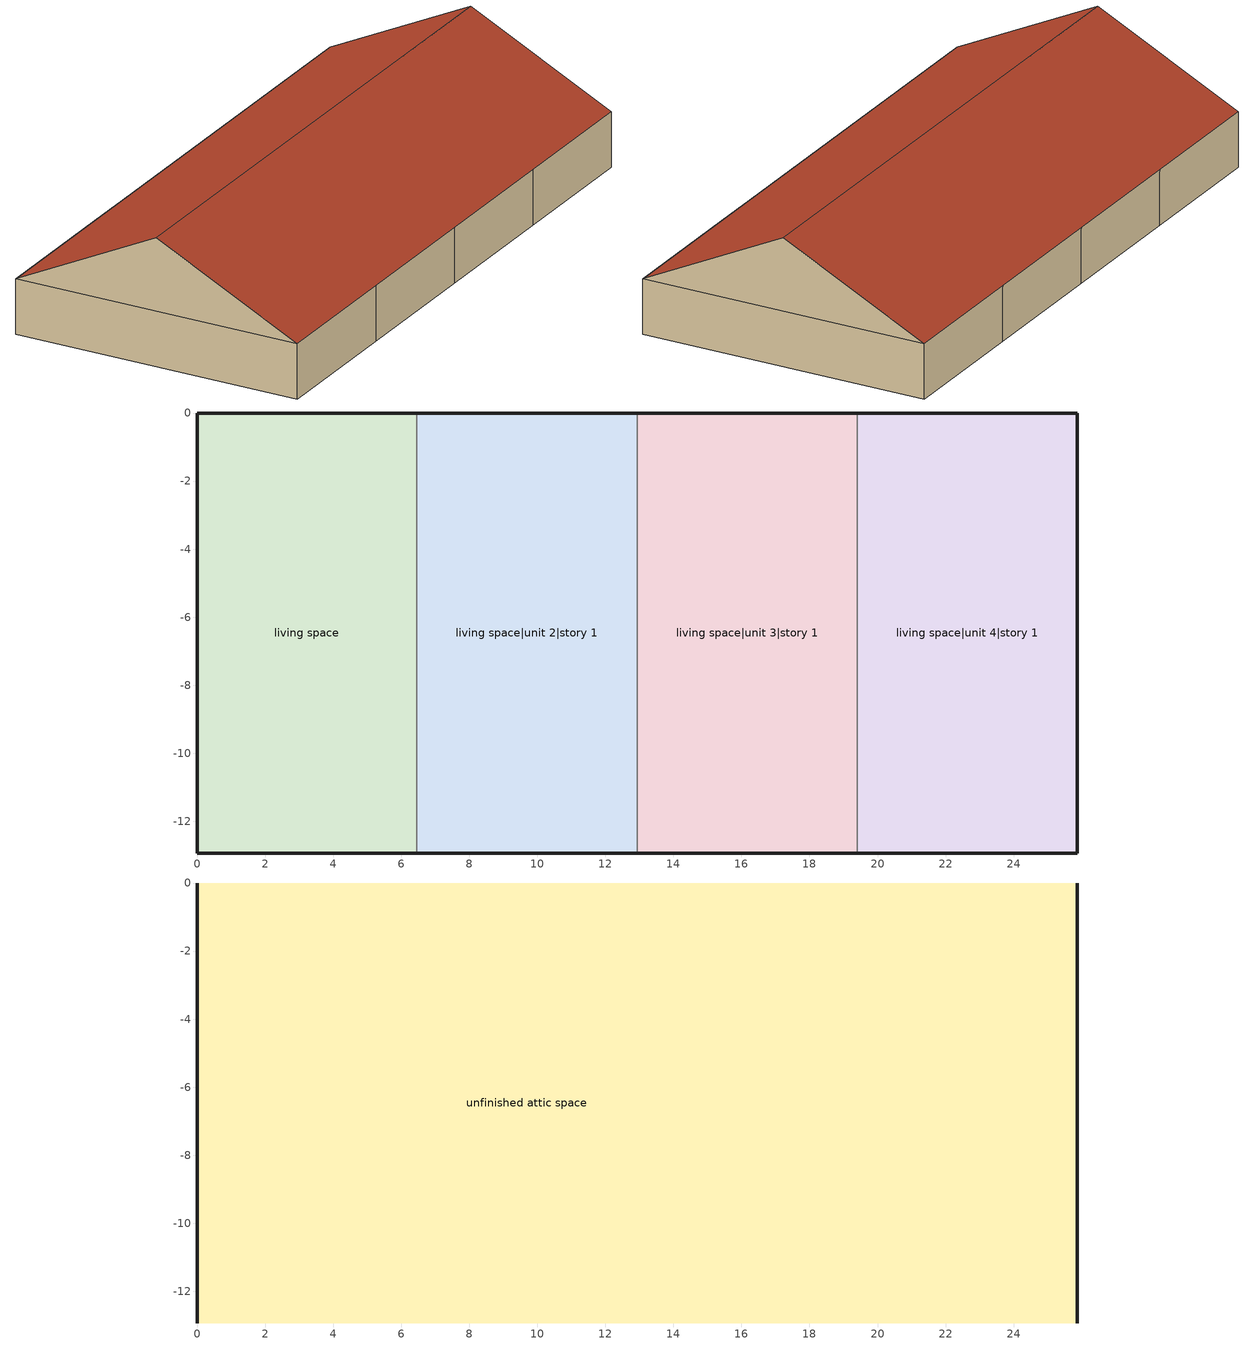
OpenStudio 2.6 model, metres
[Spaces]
living space
 floor foundation: 0,-12.93 0,0 6.47,0 6.47,-12.93 z0
 wall outside: 6.47,0 0,0 0,-12.93 6.47,-12.93 z0:2.44
 wall to living space|unit 2|story 1: 6.47,-12.93 6.47,0 z0:2.44
living space|unit 2|story 1
 floor foundation: 6.47,-12.93 6.47,0 12.93,0 12.93,-12.93 z0
 wall outside: 6.47,-12.93 12.93,-12.93 / 12.93,0 6.47,0 z0:2.44
 wall to living space|unit 3|story 1: 12.93,-12.93 12.93,0 z0:2.44
living space|unit 3|story 1
 floor foundation: 12.93,-12.93 12.93,0 19.4,0 19.4,-12.93 z0
 wall outside: 12.93,-12.93 19.4,-12.93 / 19.4,0 12.93,0 z0:2.44
 wall to living space|unit 4|story 1: 19.4,-12.93 19.4,0 z0:2.44
living space|unit 4|story 1
 floor foundation: 19.4,-12.93 19.4,0 25.86,0 25.86,-12.93 z0
 wall outside: 19.4,-12.93 25.86,-12.93 25.86,0 19.4,0 z0:2.44
unfinished attic space
 floor to living space: 6.47,0 6.47,-12.93 0,-12.93 0,0 z2.44
 floor to living space|unit 4|story 1: 25.86,0 25.86,-12.93 19.4,-12.93 19.4,0 z2.44
 floor to living space|unit 2|story 1: 12.93,0 12.93,-12.93 6.47,-12.93 6.47,0 z2.44
 floor to living space|unit 3|story 1: 19.4,0 19.4,-12.93 12.93,-12.93 12.93,0 z2.44
 wall outside: 0,-6.47,5.67 0,0,2.44 0,-12.93,2.44; 25.86,-6.47,5.67 25.86,-12.93,2.44 25.86,0,2.44
 roof outside: 0,-6.47,5.67 25.86,-6.47,5.67 25.86,0,2.44 0,0,2.44; 25.86,-6.47,5.67 0,-6.47,5.67 0,-12.93,2.44 25.86,-12.93,2.44
[Building]
Building 1: North Axis {deg}=0; Standards Number of Stories=1; Standards Number of Above Ground Stories=1; Standards Building Type=singlefamilyattached; Standards Number of Living Units=4
[Site]
Denver Intl Ap_CO_USA: Latitude {deg}=39.83; Longitude {deg}=-104.65; Time Zone {hr}=-7; Elevation {m}=1650
[ClimateZones]
Climate Zone Institution Name 2=Building America; Climate Zone Document Year 2=0; Climate Zone Value 2=Cold
[Site:WaterMainsTemperature]
Calculation Method=Correlation; Annual Average Outdoor Air Temperature {C}=10.8753; Maximum Difference In Monthly Average Outdoor Air Temperatures {deltaC}=23.1524
[Site:GroundTemperature:Deep]
10.8753, 10.8753, 10.8753, 10.8753, 10.8753, 10.8753, 10.8753, 10.8753, 10.8753, 10.8753, 10.8753, 10.8753
[ThermalZone] Use Ideal Air Loads=No
Name | Thermostat
living zone | living zone temperature setpoint
living zone|unit 2 | living zone|unit 2 temperature setpoint
living zone|unit 3 | living zone|unit 3 temperature setpoint
living zone|unit 4 | living zone|unit 4 temperature setpoint
unfinished attic zone
[Sizing:Zone] Zone Cooling Design Supply Air Temperature Input Method=SupplyAirTemperature; Zone Cooling Design Supply Air Temperature {C}=14; Zone Cooling Design Supply Air Temperature Difference {deltaC}=11.11; Zone Heating Design Supply Air Temperature Input Method=SupplyAirTemperature; Zone Heating Design Supply Air Temperature {C}=40; Zone Heating Design Supply Air Temperature Difference {deltaC}=11.11; Zone Cooling Design Supply Air Humidity Ratio {kg-H2O/kg-air}=0.0085; Zone Heating Design Supply Air Humidity Ratio {kg-H2O/kg-air}=0.008; Cooling Design Air Flow Method=DesignDay; Heating Design Air Flow Method=DesignDay; Account for Dedicated Outdoor Air System=No; Dedicated Outdoor Air System Control Strategy=NeutralSupplyAir; Dedicated Outdoor Air Low Setpoint Temperature for Design {C}=autosize; Dedicated Outdoor Air High Setpoint Temperature for Design {C}=autosize
living zone; living zone|unit 2; living zone|unit 3; living zone|unit 4; unfinished attic zone
[Zone equipment]
living zone: residential room ac zone ptac
living zone|unit 2: residential room ac|unit 2 zone ptac
living zone|unit 3: residential room ac|unit 3 zone ptac
living zone|unit 4: residential room ac|unit 4 zone ptac
[Space]
Name | Space Type | Thermal Zone | Building Unit
living space | Space Type 1 | living zone | unit 1
living space|unit 2|story 1 | Space Type 1 | living zone|unit 2 | unit 2
living space|unit 3|story 1 | Space Type 1 | living zone|unit 3 | unit 3
living space|unit 4|story 1 | Space Type 1 | living zone|unit 4 | unit 4
unfinished attic space | Space Type 2 | unfinished attic zone
[SpaceType]
Name | Standards Space Type
Space Type 1 | living
Space Type 2 | unfinished attic
[BuildingUnit] Building Unit Type=Residential
unit 1; unit 2; unit 3; unit 4; EPWWeatherInfo
[Coil:Cooling:DX:SingleSpeed] Availability Schedule=residential cooling season; Rated Total Cooling Capacity {W}=autosize; Rated Sensible Heat Ratio=0.65; Rated COP {W/W}=2.4911; Rated Air Flow Rate {m3/s}=autosize; Rated Evaporator Fan Power Per Volume Flow Rate {W/(m3/s)}=773.3; Condenser Type=AirCooled; Evaporative Condenser Effectiveness=0.9; Evaporative Condenser Air Flow Rate {m3/s}=Autosize; Evaporative Condenser Pump Rated Power Consumption {W}=Autosize; Crankcase Heater Capacity {W}=0; Maximum Outdoor Dry-Bulb Temperature for Crankcase Heater Operation {C}=10; Basin Heater Capacity {W/K}=0; Basin Heater Setpoint Temperature {C}=2
Name | Total Cooling Capacity Function of Temperature Curve | Total Cooling Capacity Function of Flow Fraction Curve | Energy Input Ratio Function of Temperature Curve | Energy Input Ratio Function of Flow Fraction Curve | Part Load Fraction Correlation Curve
residential room ac cooling coil | RoomAC-Cap-fT | RoomAC-Cap-fFF | RoomAC-EIR-fT | RoomAC-EIR-fFF | RoomAC-PLF-fPLR
residential room ac|unit 4 cooling coil | RoomAC-Cap-fT 1 | RoomAC-Cap-fFF 1 | RoomAC-EIR-fT 1 | RoomAC-EIR-fFF 1 | RoomAC-PLF-fPLR 1
residential room ac|unit 2 cooling coil | RoomAC-Cap-fT 2 | RoomAC-Cap-fFF 2 | RoomAC-EIR-fT 2 | RoomAC-EIR-fFF 2 | RoomAC-PLF-fPLR 2
residential room ac|unit 3 cooling coil | RoomAC-Cap-fT 3 | RoomAC-Cap-fFF 3 | RoomAC-EIR-fT 3 | RoomAC-EIR-fFF 3 | RoomAC-PLF-fPLR 3
[Fan:OnOff] Availability Schedule=Always On Discrete; Fan Efficiency=1; Pressure Rise {Pa}=0; Maximum Flow Rate {m3/s}=autosize; Motor Efficiency=1; Motor In Airstream Fraction=0
Name | Fan Power Ratio Function of Speed Ratio Curve | Fan Efficiency Ratio Function of Speed Ratio Curve
residential room ac supply fan | Fan On Off Power Curve | Fan On Off Efficiency Curve
residential room ac|unit 4 supply fan | Fan On Off Power Curve 1 | Fan On Off Efficiency Curve 1
residential room ac|unit 2 supply fan | Fan On Off Power Curve 2 | Fan On Off Efficiency Curve 2
residential room ac|unit 3 supply fan | Fan On Off Power Curve 3 | Fan On Off Efficiency Curve 3
[Coil:Heating:Electric] Availability Schedule=Always Off Discrete
residential room ac always off heating coil; residential room ac|unit 4 always off heating coil; residential room ac|unit 2 always off heating coil; residential room ac|unit 3 always off heating coil
[ZoneHVAC:PackagedTerminalAirConditioner] Availability Schedule=Always On Discrete; Supply Air Flow Rate During Cooling Operation {m3/s}=Autosize; Supply Air Flow Rate During Heating Operation {m3/s}=Autosize; Supply Air Flow Rate When No Cooling or Heating is Needed {m3/s}=Autosize; Outdoor Air Flow Rate During Cooling Operation {m3/s}=Autosize; Outdoor Air Flow Rate During Heating Operation {m3/s}=Autosize; Outdoor Air Flow Rate When No Cooling or Heating is Needed {m3/s}=Autosize; Fan Placement=DrawThrough; Supply Air Fan Operating Mode Schedule=Always Off Discrete
Name | Supply Air Fan | Heating Coil | Cooling Coil
residential room ac zone ptac | residential room ac supply fan | residential room ac always off heating coil | residential room ac cooling coil
residential room ac|unit 4 zone ptac | residential room ac|unit 4 supply fan | residential room ac|unit 4 always off heating coil | residential room ac|unit 4 cooling coil
residential room ac|unit 2 zone ptac | residential room ac|unit 2 supply fan | residential room ac|unit 2 always off heating coil | residential room ac|unit 2 cooling coil
residential room ac|unit 3 zone ptac | residential room ac|unit 3 supply fan | residential room ac|unit 3 always off heating coil | residential room ac|unit 3 cooling coil
[ThermostatSetpoint:DualSetpoint] Heating Setpoint Temperature Schedule=residential heating setpoint; Cooling Setpoint Temperature Schedule=residential cooling setpoint
living zone temperature setpoint; living zone|unit 2 temperature setpoint; living zone|unit 3 temperature setpoint; living zone|unit 4 temperature setpoint
[Curve:Biquadratic] Minimum Value of x=0; Maximum Value of x=100; Minimum Value of y=0; Maximum Value of y=100
Name | Coefficient1 Constant | Coefficient2 x | Coefficient3 x**2 | Coefficient4 y | Coefficient5 y**2 | Coefficient6 x*y
RoomAC-Cap-fT; RoomAC-Cap-fT 1; RoomAC-Cap-fT 2; RoomAC-Cap-fT 3 | 0.6405 | 0.01568 | 0.0004531 | 0.001615 | -0.0001825 | 6.614e-05
RoomAC-EIR-fT; RoomAC-EIR-fT 1; RoomAC-EIR-fT 2; RoomAC-EIR-fT 3 | 2.287 | -0.1732 | 0.004745 | 0.01662 | 0.000484 | -0.001306
[Curve:Quadratic] Coefficient3 x**2=0; Minimum Value of x=0; Minimum Curve Output=0
Name | Coefficient1 Constant | Coefficient2 x | Maximum Value of x | Maximum Curve Output
RoomAC-Cap-fFF; RoomAC-Cap-fFF 1; RoomAC-Cap-fFF 2; RoomAC-Cap-fFF 3 | 0.887 | 0.1128 | 2 | 2
RoomAC-EIR-fFF; RoomAC-EIR-fFF 1; RoomAC-EIR-fFF 2; RoomAC-EIR-fFF 3 | 1.763 | -0.6081 | 2 | 2
RoomAC-PLF-fPLR; RoomAC-PLF-fPLR 1; RoomAC-PLF-fPLR 2; RoomAC-PLF-fPLR 3 | 0.78 | 0.22 | 1 | 1
[Schedule:Constant]
Name | Value
Always On Discrete | 1
Always Off Discrete | 0
[Curve:Exponent] Coefficient1 Constant=1; Coefficient2 Constant=0; Coefficient3 Constant=0; Minimum Value of x=0; Maximum Value of x=1
Fan On Off Power Curve; Fan On Off Power Curve 1; Fan On Off Power Curve 2; Fan On Off Power Curve 3
[Curve:Cubic] Coefficient1 Constant=1; Coefficient2 x=0; Coefficient3 x**2=0; Coefficient4 x**3=0; Minimum Value of x=0; Maximum Value of x=1
Fan On Off Efficiency Curve; Fan On Off Efficiency Curve 1; Fan On Off Efficiency Curve 2; Fan On Off Efficiency Curve 3
[Schedule:Ruleset]
Name | Default Day Schedule | Summer Design Day Schedule | Winter Design Day Schedule
residential cooling season | Schedule Day 1
residential heating setpoint | Schedule Day 4 | residential heating setpoint summer design | residential heating setpoint winter design
residential cooling setpoint | Schedule Day 5 | residential cooling setpoint summer design | residential cooling setpoint winter design
[Schedule:Day]
Schedule Day 1; Schedule Day 4; Schedule Day 5: 24, 0, 0
residential cooling season allday1; residential cooling season allday2; residential cooling season allday3; residential cooling season allday4; residential cooling season allday5; residential cooling season allday6; residential cooling season allday7; residential cooling season allday8; residential cooling season allday9; residential cooling season allday10; residential cooling season allday11; residential cooling season allday12: 24, 0, 1
residential heating setpoint allday1; residential heating setpoint allday2; residential heating setpoint allday3; residential heating setpoint allday4; residential heating setpoint allday5; residential heating setpoint allday6; residential heating setpoint allday7; residential heating setpoint allday8; residential heating setpoint allday9; residential heating setpoint allday10; residential heating setpoint allday11; residential heating setpoint allday12: 24, 0, 21.6667
residential heating setpoint winter design; residential cooling setpoint winter design: 24, 0, 21.1111
residential heating setpoint summer design; residential cooling setpoint summer design: 24, 0, 23.8889
residential cooling setpoint allday1; residential cooling setpoint allday2; residential cooling setpoint allday3; residential cooling setpoint allday4; residential cooling setpoint allday5; residential cooling setpoint allday6; residential cooling setpoint allday7; residential cooling setpoint allday8; residential cooling setpoint allday9; residential cooling setpoint allday10; residential cooling setpoint allday11; residential cooling setpoint allday12: 24, 0, 24.4444
[Schedule:Rule] Apply Sunday=Yes; Apply Monday=Yes; Apply Tuesday=Yes; Apply Wednesday=Yes; Apply Thursday=Yes; Apply Friday=Yes; Apply Saturday=Yes; Date Specification Type=DateRange; Start Day=1
Name | Schedule Ruleset | Rule Order | Day Schedule | Start Month | End Month | End Day
residential cooling season allday ruleset1 | residential cooling season | 11 | residential cooling season allday1 | 1 | 1 | 31
residential cooling season allday ruleset2 | residential cooling season | 10 | residential cooling season allday2 | 2 | 2 | 28
residential cooling season allday ruleset3 | residential cooling season | 9 | residential cooling season allday3 | 3 | 3 | 31
residential cooling season allday ruleset4 | residential cooling season | 8 | residential cooling season allday4 | 4 | 4 | 30
residential cooling season allday ruleset5 | residential cooling season | 7 | residential cooling season allday5 | 5 | 5 | 31
residential cooling season allday ruleset6 | residential cooling season | 6 | residential cooling season allday6 | 6 | 6 | 30
residential cooling season allday ruleset7 | residential cooling season | 5 | residential cooling season allday7 | 7 | 7 | 31
residential cooling season allday ruleset8 | residential cooling season | 4 | residential cooling season allday8 | 8 | 8 | 31
residential cooling season allday ruleset9 | residential cooling season | 3 | residential cooling season allday9 | 9 | 9 | 30
residential cooling season allday ruleset10 | residential cooling season | 2 | residential cooling season allday10 | 10 | 10 | 31
residential cooling season allday ruleset11 | residential cooling season | 1 | residential cooling season allday11 | 11 | 11 | 30
residential cooling season allday ruleset12 | residential cooling season | 0 | residential cooling season allday12 | 12 | 12 | 31
residential heating setpoint allday ruleset1 | residential heating setpoint | 11 | residential heating setpoint allday1 | 1 | 1 | 31
residential heating setpoint allday ruleset2 | residential heating setpoint | 10 | residential heating setpoint allday2 | 2 | 2 | 28
residential heating setpoint allday ruleset3 | residential heating setpoint | 9 | residential heating setpoint allday3 | 3 | 3 | 31
residential heating setpoint allday ruleset4 | residential heating setpoint | 8 | residential heating setpoint allday4 | 4 | 4 | 30
residential heating setpoint allday ruleset5 | residential heating setpoint | 7 | residential heating setpoint allday5 | 5 | 5 | 31
residential heating setpoint allday ruleset6 | residential heating setpoint | 6 | residential heating setpoint allday6 | 6 | 6 | 30
residential heating setpoint allday ruleset7 | residential heating setpoint | 5 | residential heating setpoint allday7 | 7 | 7 | 31
residential heating setpoint allday ruleset8 | residential heating setpoint | 4 | residential heating setpoint allday8 | 8 | 8 | 31
residential heating setpoint allday ruleset9 | residential heating setpoint | 3 | residential heating setpoint allday9 | 9 | 9 | 30
residential heating setpoint allday ruleset10 | residential heating setpoint | 2 | residential heating setpoint allday10 | 10 | 10 | 31
residential heating setpoint allday ruleset11 | residential heating setpoint | 1 | residential heating setpoint allday11 | 11 | 11 | 30
residential heating setpoint allday ruleset12 | residential heating setpoint | 0 | residential heating setpoint allday12 | 12 | 12 | 31
residential cooling setpoint allday ruleset1 | residential cooling setpoint | 11 | residential cooling setpoint allday1 | 1 | 1 | 31
residential cooling setpoint allday ruleset2 | residential cooling setpoint | 10 | residential cooling setpoint allday2 | 2 | 2 | 28
residential cooling setpoint allday ruleset3 | residential cooling setpoint | 9 | residential cooling setpoint allday3 | 3 | 3 | 31
residential cooling setpoint allday ruleset4 | residential cooling setpoint | 8 | residential cooling setpoint allday4 | 4 | 4 | 30
residential cooling setpoint allday ruleset5 | residential cooling setpoint | 7 | residential cooling setpoint allday5 | 5 | 5 | 31
residential cooling setpoint allday ruleset6 | residential cooling setpoint | 6 | residential cooling setpoint allday6 | 6 | 6 | 30
residential cooling setpoint allday ruleset7 | residential cooling setpoint | 5 | residential cooling setpoint allday7 | 7 | 7 | 31
residential cooling setpoint allday ruleset8 | residential cooling setpoint | 4 | residential cooling setpoint allday8 | 8 | 8 | 31
residential cooling setpoint allday ruleset9 | residential cooling setpoint | 3 | residential cooling setpoint allday9 | 9 | 9 | 30
residential cooling setpoint allday ruleset10 | residential cooling setpoint | 2 | residential cooling setpoint allday10 | 10 | 10 | 31
residential cooling setpoint allday ruleset11 | residential cooling setpoint | 1 | residential cooling setpoint allday11 | 11 | 11 | 30
residential cooling setpoint allday ruleset12 | residential cooling setpoint | 0 | residential cooling setpoint allday12 | 12 | 12 | 31
